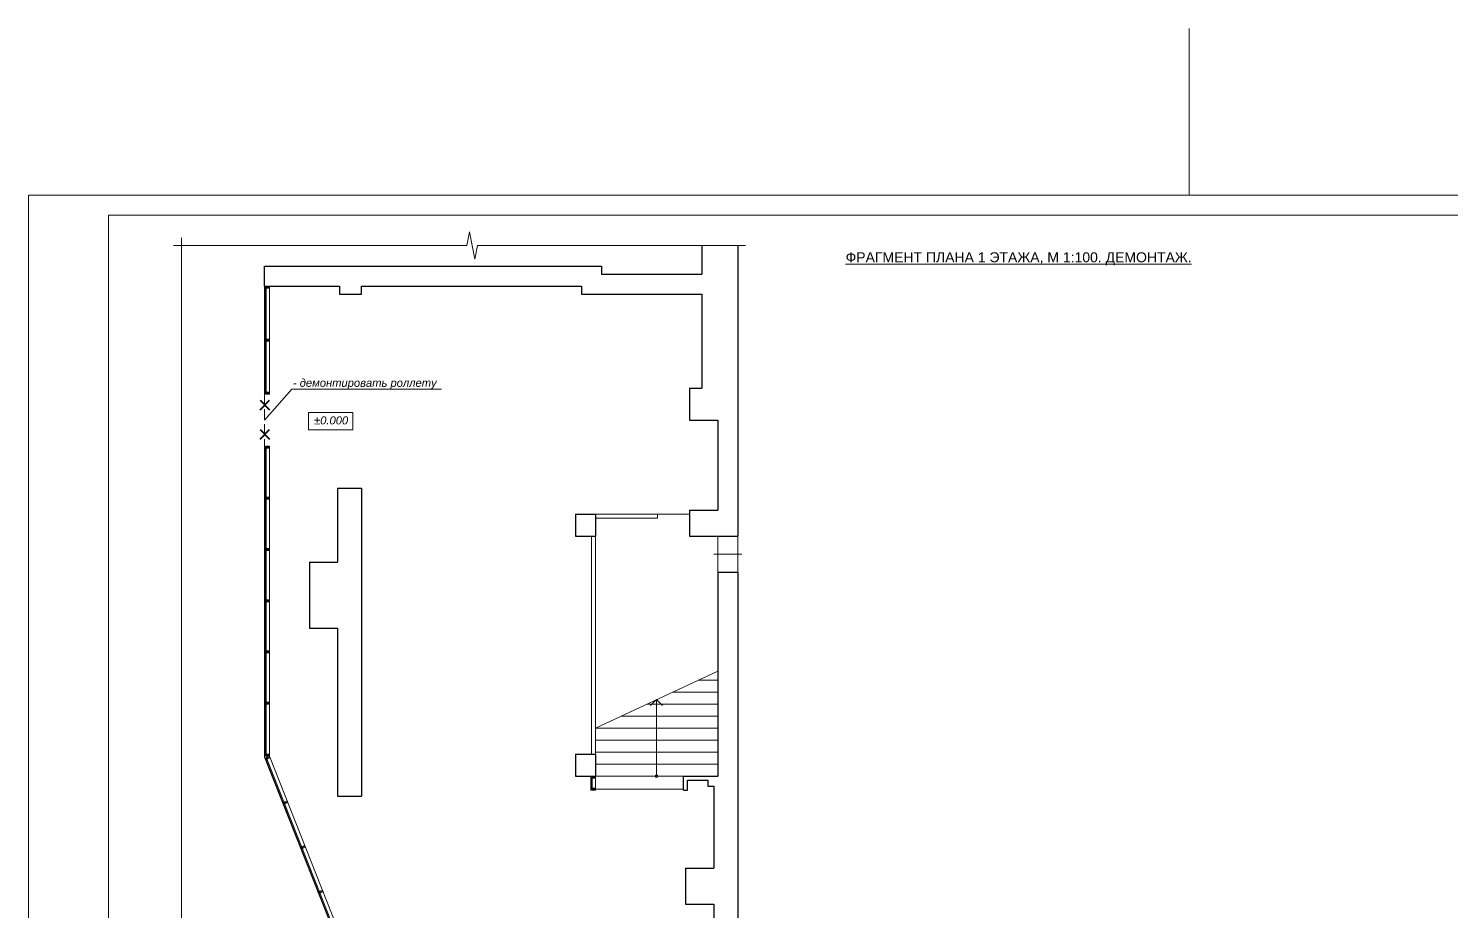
# Model space of a CAD drawing. Header units: metres. Extents: x -163 to 308, y -116 to 9.
# Drawn here: x 55.72 to 91.28, y -12.97 to 9.11 of the extents above; entities that cross this region are included whole.
import ezdxf
from ezdxf.enums import TextEntityAlignment as Align

# ---------------------------------------------------------------- set-up
doc = ezdxf.new("R2010")
doc.units = ezdxf.units.M
doc.header["$MEASUREMENT"] = 0
doc.linetypes.add('( Hidden )', pattern=[0.375, 0.25, -0.125])
doc.linetypes.add('DGN Style 3', pattern=[20.175985, 14.411418, -5.764567])
doc.styles.add('Style-Arial', font='arial.ttf')
doc.styles.add('Style-Arial IF', font='ariali.ttf')

# ---------------------------------------------------------------- blocks, each defined once
blk = doc.blocks.new('*U221')
at = {"color": 7, "linetype": 'Continuous', "lineweight": 13}
blk.add_line((0, 0.06), (0, -0.06), dxfattribs=at)
at = {"color": 7, "linetype": 'Continuous', "lineweight": 13, "flags": 128}
for points in [[(-0.025, 0.06), (0.025, 0.06), (0.025, -0.01), (-0.025, -0.01), (-0.025, 0.06)], [(-0.025, -0.05), (0.025, -0.05), (0.025, -0.06), (-0.025, -0.06), (-0.025, -0.05)]]:
    blk.add_lwpolyline(points, close=True, dxfattribs=at)
for points in [[(-0.015, -0.025), (-0.025, -0.025), (-0.025, -0.01), (0.025, -0.01), (0.025, -0.025), (0.015, -0.025)], [(0.015, -0.025), (0.015, -0.05), (-0.015, -0.05), (-0.015, -0.025)]]:
    blk.add_lwpolyline(points, dxfattribs=at)
blk = doc.blocks.new('*U293')
at = {"color": 7, "linetype": 'Continuous', "lineweight": 0}
blk.add_line((0.013, 20.5), (0.013, 24.667), dxfattribs=at)
at = {"color": 7, "linetype": 'Continuous', "lineweight": 13}
for p, q in [((-26.987, 20), (0.013, 20)), ((-26.987, 20), (-26.987, -20)), ((0.013, 20), (28.513, 20))]:
    blk.add_line(p, q, dxfattribs=at)
at = {"color": 7, "linetype": 'Continuous', "lineweight": 0, "flags": 128}
blk.add_lwpolyline([(29.013, 20.5), (-28.987, 20.5), (-28.987, -20.5), (29.013, -20.5), (29.013, 20.5)], close=True, dxfattribs=at)
blk = doc.blocks.new('*U115')
at = {"color": 1, "linetype": 'Continuous', "lineweight": 40}
for p, q in [((-0.117, 0.117), (0.117, -0.117)), ((-0.117, -0.117), (0.117, 0.117))]:
    blk.add_line(p, q, dxfattribs=at)

msp = doc.modelspace()

# ---------------------------------------------------------------- linework, layer by layer
at = {"lineweight": 30}
for p, q in [((72.5384656, 3.68257562), (72.5384656, 2.96644459)), ((73.4384656, 3.68257562), (73.4384656, -3.58355541)), ((61.6184656, 2.66644459), (61.6184656, 3.16644459)), ((61.6184656, 3.16644459), (70.0384656, 3.16644459)), ((70.0384656, 3.16644459), (70.0384656, 2.96644459)), ((70.0384656, 2.96644459), (72.5384656, 2.96644459)), ((61.6184656, 2.66644459), (63.4884656, 2.66644459)), ((63.4884656, 2.66644459), (63.4884656, 2.46644459)), ((64.0384656, 2.46644459), (64.0384656, 2.66644459)), ((64.0384656, 2.66644459), (69.5384656, 2.66644459)), ((69.5384656, 2.66644459), (69.5384656, 2.46644459)), ((63.4884656, 2.46644459), (64.0384656, 2.46644459)), ((69.5384656, 2.46644459), (72.5384656, 2.46644459)), ((72.5384656, 2.46644459), (72.5384656, 0.11644459)), ((72.2384656, 0.11644459), (72.5384656, 0.11644459)), ((72.2384656, 0.11644459), (72.2384656, -0.68355541)), ((72.2384656, -0.68355541), (72.9384656, -0.68355541)), ((72.9384656, -0.68355541), (72.9384656, -2.93355541)), ((63.4384656, -2.38355541), (64.0384656, -2.38355541)), ((63.4384656, -2.38355541), (63.4384656, -4.23355541)), ((64.0384656, -2.38355541), (64.0384656, -10.08355541)), ((69.3884656, -3.03355541), (69.8884656, -3.03355541)), ((69.3884656, -3.03355541), (69.3884656, -3.58355541)), ((69.8884656, -3.03355541), (69.8884656, -3.58355541)), ((72.2384656, -2.93355541), (72.9384656, -2.93355541)), ((72.2384656, -2.93355541), (72.2384656, -3.58355541)), ((69.3884656, -3.58355541), (69.8884656, -3.58355541)), ((72.2384656, -3.58355541), (73.4384656, -3.58355541)), ((62.7384656, -4.23355541), (63.4384656, -4.23355541)), ((62.7384656, -4.23355541), (62.7384656, -5.88355541)), ((72.9384656, -4.48355541), (72.9384656, -9.58355541)), ((72.9384656, -4.48355541), (73.4384656, -4.48355541)), ((73.4384656, -4.48355541), (73.4384656, -15.78355541)), ((62.7384656, -5.88355541), (63.4384656, -5.88355541)), ((63.4384656, -5.88355541), (63.4384656, -10.08355541)), ((69.3884656, -9.03355541), (69.8884656, -9.03355541)), ((69.3884656, -9.03355541), (69.3884656, -9.58355541)), ((69.8884656, -9.03355541), (69.8884656, -9.58355541)), ((69.3884656, -9.58355541), (69.8884656, -9.58355541)), ((72.0884656, -9.58355541), (72.9384656, -9.58355541)), ((72.6884656, -9.68355541), (72.6884656, -9.83355541)), ((72.8384656, -9.83355541), (72.8384656, -11.88355541)), ((63.4384656, -10.08355541), (64.0384656, -10.08355541)), ((72.1384656, -11.88355541), (72.8384656, -11.88355541)), ((72.1384656, -11.88355541), (72.1384656, -12.78355541)), ((72.1384656, -12.78355541), (72.8384656, -12.78355541)), ((72.8384656, -12.78355541), (72.8384656, -14.93355541))]:
    msp.add_line(p, q, dxfattribs=at)
at = {"lineweight": 0}
for p, q in [((61.6184656, 2.66644459), (61.6184656, -0.03355541)), ((61.7384656, 2.66644459), (61.7384656, -0.03355541)), ((61.6184656, -1.33355541), (61.6184656, -9.1064318)), ((61.7384656, -1.33355541), (61.7384656, -9.08355541)), ((72.8384656, -4.03355541), (73.5384656, -4.03355541)), ((69.8884656, -8.38355541), (72.9384656, -6.95659238)), ((72.45335335, -7.18355541), (72.9384656, -7.18355541)), ((71.17090947, -7.78355541), (72.9384656, -7.78355541)), ((71.26316898, -7.82037051), (71.4134656, -7.67007389)), ((71.4134656, -9.58355541), (71.4134656, -7.67007389)), ((71.56376222, -7.82037051), (71.4134656, -7.67007389)), ((71.81213141, -7.48355541), (72.9384656, -7.48355541)), ((70.52968754, -8.08355541), (72.9384656, -8.08355541)), ((69.8884656, -8.38355541), (72.9384656, -8.38355541)), ((69.8884656, -8.68355541), (72.9384656, -8.68355541)), ((61.6184656, -9.1064318), (63.4384656, -13.7064318)), ((61.7384656, -9.08355541), (63.5584656, -13.68355541)), ((69.8884656, -8.98355541), (72.9384656, -8.98355541)), ((69.8884656, -9.28355541), (72.9384656, -9.28355541)), ((69.8884656, -9.58355541), (72.9384656, -9.58355541))]:
    msp.add_line(p, q, dxfattribs=at)
at = {"color": 1, "linetype": '( Hidden )', "lineweight": 13}
msp.add_line((61.6184656, -0.03355541), (61.6184656, -1.33355541), dxfattribs=at)
at = {"lineweight": 13}
for p, q in [((69.8884656, -3.03355541), (71.4384656, -3.03355541)), ((69.8884656, -3.13355541), (71.4384656, -3.13355541)), ((71.4384656, -3.03355541), (71.4384656, -3.13355541)), ((69.7884656, -3.58355541), (69.7884656, -9.03355541)), ((69.8884656, -3.58355541), (69.8884656, -9.03355541))]:
    msp.add_line(p, q, dxfattribs=at)
at = {"color": 7, "linetype": 'Continuous', "lineweight": 0}
msp.add_line((71.4384656, -3.03355541), (72.2384656, -3.03355541), dxfattribs=at)
at = {"color": 7, "linetype": 'DGN Style 3', "lineweight": 13}
msp.add_line((69.8884656, -9.90855541), (72.0884656, -9.90855541), dxfattribs=at)
at = {"lineweight": 0, "flags": 128}
for points in [[(59.34352076, 3.68257562), (66.67039003, 3.68257562), (66.73673328, 4.02481277), (66.8694198, 3.34033846), (66.93576305, 3.68257562), (73.63423632, 3.68257562)], [(59.54263962, -34.98931132), (59.54263962, -15.04340358), (59.20040247, -14.97706032), (59.88487678, -14.84437381), (59.54263962, -14.77803055), (59.54263962, 3.87417871)]]:
    msp.add_lwpolyline(points, dxfattribs=at)
for points in [[(61.6284656, 2.62644459), (61.6534656, 2.62644459), (61.6534656, 0.00644459), (61.6284656, 0.00644459), (61.6284656, 2.62644459)], [(61.6284656, -1.37355541), (61.6534656, -1.37355541), (61.6534656, -9.04355541), (61.6284656, -9.04355541), (61.6284656, -1.37355541)], [(72.9384656, -4.48355541), (73.4384656, -4.48355541), (73.4384656, -3.58355541), (72.9384656, -3.58355541), (72.9384656, -4.48355541)], [(61.65089664, -9.16121929), (61.67414325, -9.15202172), (63.45629474, -13.65636064), (63.43304813, -13.66555821), (61.65089664, -9.16121929)], [(69.7684656, -9.58355541), (69.8884656, -9.58355541), (69.8884656, -9.93355541), (69.7684656, -9.93355541), (69.7684656, -9.58355541)], [(69.7784656, -9.62355541), (69.8034656, -9.62355541), (69.8034656, -9.89355541), (69.7784656, -9.89355541), (69.7784656, -9.62355541)]]:
    msp.add_lwpolyline(points, close=True, dxfattribs=at)
at = {"color": 1, "linetype": 'Continuous', "lineweight": 0, "flags": 128}
msp.add_lwpolyline([(66.03514486, 0.09211529), (62.29612075, 0.09211529), (61.6184656, -0.68355541)], dxfattribs=at)
at = {"color": 7, "linetype": 'Continuous', "lineweight": 0, "flags": 128}
msp.add_lwpolyline([(62.71220264, -0.4901667), (63.82545552, -0.4901667), (63.82545552, -0.92768766), (62.71220264, -0.92768766), (62.71220264, -0.4901667)], close=True, dxfattribs=at)
at = {"lineweight": 30, "flags": 128}
for points in [[(72.0884656, -9.93355541), (72.0884656, -9.58355541)], [(72.0884656, -9.93355541), (72.1884656, -9.93355541)], [(72.1884656, -9.68355541), (72.6884656, -9.68355541)], [(72.1884656, -9.93355541), (72.1884656, -9.68355541)], [(72.6884656, -9.83355541), (72.8384656, -9.83355541)]]:
    msp.add_lwpolyline(points, dxfattribs=at)
at = {"lineweight": 0}
msp.add_circle((71.4134656, -9.58355541), 0.0331044, dxfattribs=at)

# ---------------------------------------------------------------- block references
at = {"color": 7, "linetype": 'Continuous', "lineweight": 13}
msp.add_blockref('*U293', (84.70464069, -15.55985294), dxfattribs=at)
for p, rotation in [((61.67850155, 2.64147449), 270), ((61.67850155, 1.31647449), 270), ((61.67850155, -0.00852551), 270), ((61.67850155, -1.35852551), 270), ((61.67850155, -2.63852551), 270), ((61.67850155, -3.91852551), 270), ((61.67850155, -5.19852551), 270), ((61.67850155, -6.47852551), 270), ((61.67850155, -7.75852551), 270), ((61.67850155, -9.05852551), 270), ((61.69189374, -9.12883516), 291.5863362491016), ((69.82850155, -9.60852551), 270), ((69.82850155, -9.90852551), 270), ((62.13337712, -10.24467226), 291.5863362491016), ((62.57486049, -11.36050935), 291.5863362491016), ((63.01634387, -12.47634645), 291.5863362491016)]:
    msp.add_blockref('*U221', p, dxfattribs=dict(at, rotation=rotation))
at = {"color": 1, "linetype": 'Continuous', "lineweight": 40}
for p in [(61.62001115, -0.30669516), (61.62001115, -1.03988458)]:
    msp.add_blockref('*U115', p, dxfattribs=at)

# ---------------------------------------------------------------- texts
at = {"color": 7, "linetype": 'Continuous', "lineweight": 13, "style": 'Style-Arial'}
msp.add_text('%%uФРАГМЕНТ ПЛАНА 1 ЭТАЖА, М 1:100. ДЕМОНТАЖ.%%U', height=0.25, dxfattribs=at).set_placement((76.13596792, 3.51076541), align=Align.TOP_LEFT)
at = {"color": 7, "linetype": 'Continuous', "lineweight": 0, "style": 'Style-Arial IF'}
msp.add_text('±0.000', height=0.2, dxfattribs=at).set_placement((62.85349355, -0.59100161), align=Align.TOP_LEFT)
at = {"color": 1, "linetype": 'Continuous', "lineweight": 0, "insert": (62.32485745, 0.34793963), "char_height": 0.2, "attachment_point": 1, "line_spacing_factor": 0.6, "style": 'Style-Arial IF'}
msp.add_mtext('- демонтировать роллету', dxfattribs=at)

doc.saveas('drawing.dxf')
